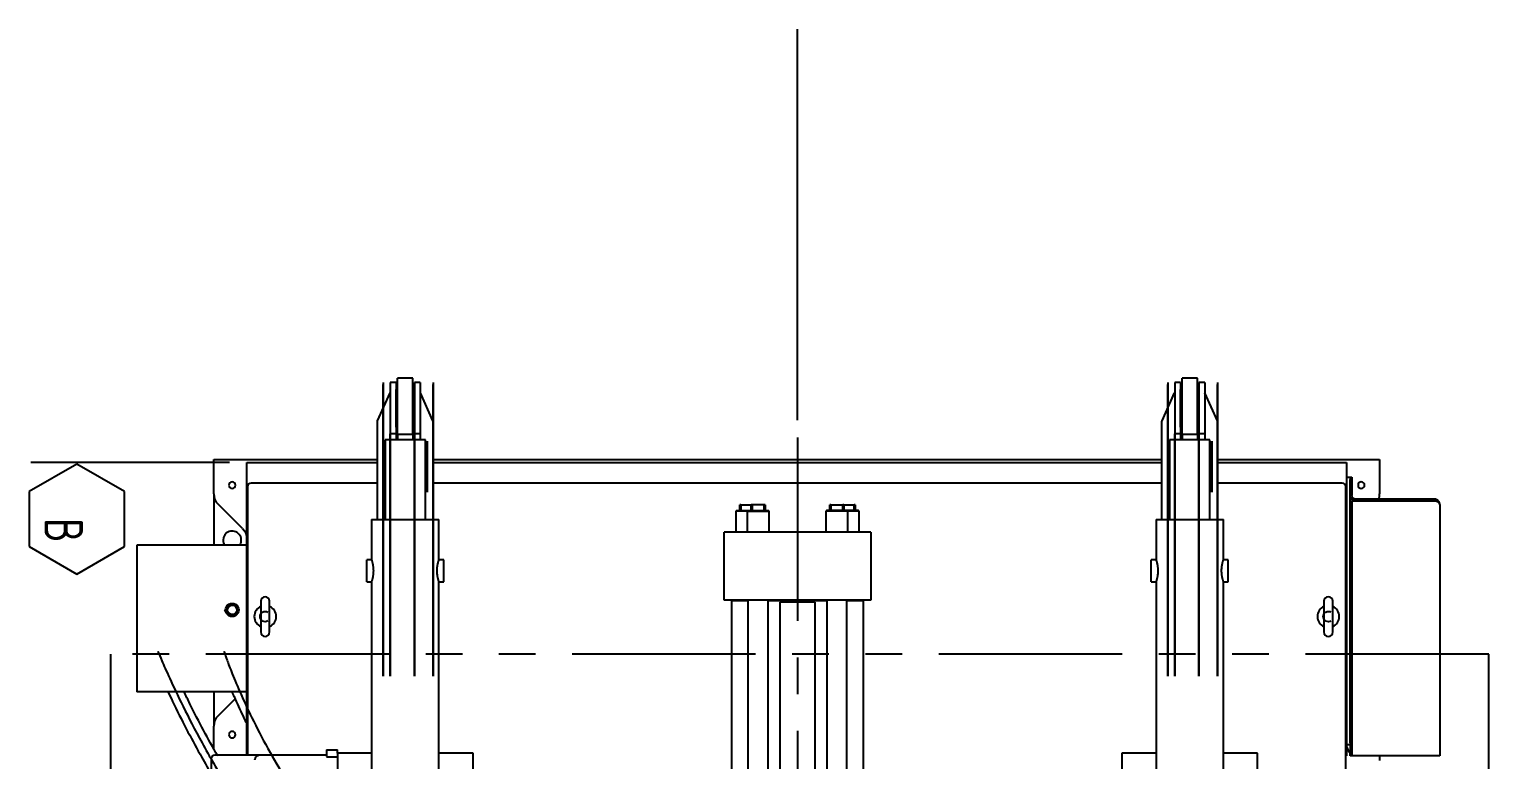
# Model space of a CAD drawing. Header units: millimetres. Extents: x 10462777 to 22643323, y 453826 to 1389191.
# Drawn here: x 11298293 to 11300284, y 601388 to 602384 of the extents above; entities that cross this region are included whole.
import ezdxf

# ---------------------------------------------------------------- set-up
doc = ezdxf.new("R2010")
doc.units = ezdxf.units.MM
doc.header["$LTSCALE"] = 200
doc.header["$MEASUREMENT"] = 0
doc.linetypes.add('CENTER', pattern=[2, 1.25, -0.25, 0.25, -0.25])
doc.linetypes.add('PHANTOM', pattern=[2.5, 1.25, -0.25, 0.25, -0.25, 0.25, -0.25])
for name, color, linetype in [('1', 1, 'CENTER'), ('2', 2, 'CONTINUOUS'), ('5', 4, 'CONTINUOUS')]:
    doc.layers.add(name, color=color, linetype=linetype)
doc.layers.add('TOP$23', color=7, linetype='CONTINUOUS', true_color=0xffffff)
doc.styles.add('iso-1', font='isocp.shx')

# ---------------------------------------------------------------- blocks, each defined once
blk = doc.blocks.new('IDSYMBOL9')
at = {"layer": '1', "color": 152, "linetype": 'Continuous'}
for p, q in [((107.21, 153.64), (104.71, 149.31)), ((112.21, 153.64), (107.21, 153.64)), ((114.71, 149.31), (112.21, 153.64)), ((104.71, 149.31), (107.21, 144.98)), ((112.21, 144.98), (114.71, 149.31)), ((107.21, 144.98), (112.21, 144.98))]:
    blk.add_line(p, q, dxfattribs=at)
at = {"layer": '1', "color": 87, "linetype": 'Continuous', "insert": (109.61, 146.38), "char_height": 3.5, "attachment_point": 7, "line_spacing_factor": 0.963855, "style": 'iso-1'}
blk.add_mtext('\\W00.841;B ', dxfattribs=at)

msp = doc.modelspace()

# ---------------------------------------------------------------- linework, layer by layer
at = {"layer": '1', "color": 152, "linetype": 'Continuous'}
for p, q in [((11299340.78353, 601850.65302, 0), (11299340.78353, 602383.59938, 0)), ((11298565.95453, 601792.8397, 0), (11298295.07791, 601792.8397, 0))]:
    msp.add_line(p, q, dxfattribs=at)
at = {"layer": '1', "color": 23, "linetype": 'CENTER'}
msp.add_line((11299340.78353, 601826.84018, 0), (11299340.78353, 593861.87204, 0), dxfattribs=at)
at = {"layer": '2', "color": 95, "linetype": 'Continuous'}
for p, q in [((11298775.77551, 601901.77452, 0), (11298775.77551, 601831.77352, 0)), ((11298775.77551, 601901.77452, 0), (11298775.77551, 601899.08529, 0)), ((11298775.77551, 601888.60342, 0), (11298775.77551, 601899.08529, 0)), ((11298775.77551, 601887.74901, 0), (11298775.77551, 601888.60342, 0)), ((11298843.77647, 601901.77452, 0), (11298843.77647, 601831.77352, 0)), ((11298843.77647, 601901.77452, 0), (11298843.77647, 601899.08529, 0)), ((11298843.77647, 601888.60342, 0), (11298843.77647, 601899.08529, 0)), ((11298843.77647, 601887.74901, 0), (11298843.77647, 601888.60342, 0)), ((11299845.79071, 601901.77452, 0), (11299845.79071, 601899.08529, 0)), ((11299845.79071, 601901.77452, 0), (11299845.79071, 601831.77352, 0)), ((11299845.79071, 601888.60342, 0), (11299845.79071, 601899.08529, 0)), ((11299845.79071, 601887.74901, 0), (11299845.79071, 601888.60342, 0)), ((11299913.79167, 601901.77452, 0), (11299913.79167, 601899.08529, 0)), ((11299913.79167, 601901.77452, 0), (11299913.79167, 601831.77352, 0)), ((11299913.79167, 601888.60342, 0), (11299913.79167, 601899.08529, 0)), ((11299913.79167, 601887.74901, 0), (11299913.79167, 601888.60342, 0)), ((11298775.77551, 601849.77593, 0), (11298775.77551, 601887.74901, 0)), ((11298775.77551, 601884.37427, 0), (11298775.77551, 601849.17377, 0)), ((11298843.77647, 601849.77593, 0), (11298843.77647, 601887.74901, 0)), ((11298843.77647, 601884.37427, 0), (11298843.77647, 601849.17377, 0)), ((11299845.79071, 601849.77593, 0), (11299845.79071, 601887.74901, 0)), ((11299845.79071, 601884.37427, 0), (11299845.79071, 601849.17377, 0)), ((11299913.79167, 601849.77593, 0), (11299913.79167, 601887.74901, 0)), ((11299913.79167, 601884.37427, 0), (11299913.79167, 601849.17377, 0)), ((11298775.77551, 601848.92153, 0), (11298775.77551, 601849.77593, 0)), ((11298775.77551, 601791.77295, 0), (11298775.77551, 601848.92153, 0)), ((11298843.77647, 601848.92153, 0), (11298843.77647, 601849.77593, 0)), ((11298843.77647, 601791.77295, 0), (11298843.77647, 601848.92153, 0)), ((11299845.79071, 601848.92153, 0), (11299845.79071, 601849.77593, 0)), ((11299845.79071, 601791.77295, 0), (11299845.79071, 601848.92153, 0)), ((11299913.79167, 601848.92153, 0), (11299913.79167, 601849.77593, 0)), ((11299913.79167, 601791.77295, 0), (11299913.79167, 601848.92153, 0)), ((11298775.77551, 601831.77352, 0), (11298775.77551, 601821.74478, 0)), ((11298843.77647, 601831.77352, 0), (11298843.77647, 601821.74478, 0)), ((11299845.79071, 601831.77352, 0), (11299845.79071, 601821.74478, 0)), ((11299913.79167, 601831.77352, 0), (11299913.79167, 601821.74478, 0)), ((11298775.77551, 601821.74478, 0), (11298775.77551, 601740.55848, 0)), ((11298843.77647, 601821.74478, 0), (11298843.77647, 601740.55848, 0)), ((11299845.79071, 601821.74478, 0), (11299845.79071, 601740.55848, 0)), ((11299913.79167, 601821.74478, 0), (11299913.79167, 601740.55848, 0)), ((11298775.77551, 601501.76883, 0), (11298775.77551, 601791.77295, 0)), ((11298843.77647, 601501.76883, 0), (11298843.77647, 601791.77295, 0)), ((11299845.79071, 601501.76883, 0), (11299845.79071, 601791.77295, 0)), ((11299913.79167, 601501.76883, 0), (11299913.79167, 601791.77295, 0)), ((11298775.77551, 601740.55848, 0), (11298775.77551, 601737.99121, 0)), ((11298775.77551, 601737.99121, 0), (11298775.77551, 601623.89191, 0)), ((11298843.77647, 601740.55848, 0), (11298843.77647, 601737.99121, 0)), ((11298843.77647, 601737.99121, 0), (11298843.77647, 601623.89191, 0)), ((11299845.79071, 601740.55848, 0), (11299845.79071, 601737.99121, 0)), ((11299845.79071, 601737.99121, 0), (11299845.79071, 601623.89191, 0)), ((11299913.79167, 601740.55848, 0), (11299913.79167, 601737.99121, 0)), ((11299913.79167, 601737.99121, 0), (11299913.79167, 601623.89191, 0)), ((11298775.77551, 601623.89191, 0), (11298775.77551, 601621.32464, 0)), ((11298775.77551, 601621.32464, 0), (11298775.77551, 601501.76883, 0)), ((11298843.77647, 601623.89191, 0), (11298843.77647, 601621.32464, 0)), ((11298843.77647, 601621.32464, 0), (11298843.77647, 601501.76883, 0)), ((11299845.79071, 601623.89191, 0), (11299845.79071, 601621.32464, 0)), ((11299845.79071, 601621.32464, 0), (11299845.79071, 601501.76883, 0)), ((11299913.79167, 601623.89191, 0), (11299913.79167, 601621.32464, 0)), ((11299913.79167, 601621.32464, 0), (11299913.79167, 601501.76883, 0))]:
    msp.add_line(p, q, dxfattribs=at)
at = {"layer": '2', "color": 172, "linetype": 'Continuous'}
for p, q in [((11298785.23728, 601901.77452, 0), (11298785.23728, 601791.77295, 0)), ((11298785.23728, 601901.77452, 0), (11298785.23728, 601831.77352, 0)), ((11298818.31447, 601901.77452, 0), (11298818.31447, 601791.77295, 0)), ((11298818.31447, 601901.77452, 0), (11298818.31447, 601831.77352, 0)), ((11299855.25248, 601901.77452, 0), (11299855.25248, 601791.77295, 0)), ((11299855.25248, 601901.77452, 0), (11299855.25248, 601831.77352, 0)), ((11299888.32967, 601901.77452, 0), (11299888.32967, 601791.77295, 0)), ((11299888.32967, 601901.77452, 0), (11299888.32967, 601831.77352, 0)), ((11298785.23728, 601501.76883, 0), (11298785.23728, 601831.77352, 0)), ((11298818.31447, 601501.76883, 0), (11298818.31447, 601831.77352, 0)), ((11299855.25248, 601501.76883, 0), (11299855.25248, 601831.77352, 0)), ((11299888.32967, 601501.76883, 0), (11299888.32967, 601831.77352, 0)), ((11298835.77636, 601821.77338, 0), (11298835.77636, 601752.49036, 0)), ((11298835.77636, 601752.49036, 0), (11298835.77636, 601821.77338, 0)), ((11299905.79156, 601821.77338, 0), (11299905.79156, 601752.49036, 0)), ((11299905.79156, 601752.49036, 0), (11299905.79156, 601821.77338, 0)), ((11298785.23728, 601791.77295, 0), (11298785.23728, 601501.76883, 0)), ((11298818.31447, 601791.77295, 0), (11298818.31447, 601501.76883, 0)), ((11299855.25248, 601791.77295, 0), (11299855.25248, 601501.76883, 0)), ((11299888.32967, 601791.77295, 0), (11299888.32967, 601501.76883, 0))]:
    msp.add_line(p, q, dxfattribs=at)
at = {"layer": '2', "color": 252, "linetype": 'Continuous'}
for p, q in [((11298793.23739, 601901.77452, 0), (11298785.23728, 601901.77452, 0)), ((11298785.23728, 601901.77452, 0), (11298785.23728, 601831.77352, 0)), ((11298793.23739, 601901.77452, 0), (11298793.23739, 601831.77352, 0)), ((11298826.31459, 601901.77452, 0), (11298818.31447, 601901.77452, 0)), ((11298818.31447, 601901.77452, 0), (11298818.31447, 601831.77352, 0)), ((11298826.31459, 601901.77452, 0), (11298826.31459, 601831.77352, 0)), ((11299863.25259, 601901.77452, 0), (11299855.25248, 601901.77452, 0)), ((11299855.25248, 601901.77452, 0), (11299855.25248, 601831.77352, 0)), ((11299863.25259, 601901.77452, 0), (11299863.25259, 601831.77352, 0)), ((11299896.32979, 601901.77452, 0), (11299888.32967, 601901.77452, 0)), ((11299888.32967, 601901.77452, 0), (11299888.32967, 601831.77352, 0)), ((11299896.32979, 601901.77452, 0), (11299896.32979, 601831.77352, 0)), ((11298768.15022, 601849.77593, 0), (11298785.13506, 601887.74901, 0)), ((11298843.40165, 601849.77593, 0), (11298826.41681, 601887.74901, 0)), ((11299838.16541, 601849.77593, 0), (11299855.15025, 601887.74901, 0)), ((11299913.41685, 601849.77593, 0), (11299896.43201, 601887.74901, 0)), ((11298767.77539, 601715.32215, 0), (11298767.77539, 601848.92153, 0)), ((11298843.77647, 601715.32215, 0), (11298843.77647, 601848.92153, 0)), ((11299837.79059, 601715.32215, 0), (11299837.79059, 601848.92153, 0)), ((11299913.79167, 601715.32215, 0), (11299913.79167, 601848.92153, 0)), ((11298793.23739, 601831.77352, 0), (11298785.23728, 601831.77352, 0)), ((11298785.23728, 601831.77352, 0), (11298785.23728, 601823.77365, 0)), ((11298793.23739, 601831.77352, 0), (11298793.23739, 601823.77365, 0)), ((11298826.31459, 601831.77352, 0), (11298818.31447, 601831.77352, 0)), ((11298818.31447, 601831.77352, 0), (11298818.31447, 601823.77365, 0)), ((11298826.31459, 601831.77352, 0), (11298826.31459, 601823.77365, 0)), ((11299863.25259, 601831.77352, 0), (11299855.25248, 601831.77352, 0)), ((11299855.25248, 601831.77352, 0), (11299855.25248, 601823.77365, 0)), ((11299863.25259, 601831.77352, 0), (11299863.25259, 601823.77365, 0)), ((11299896.32979, 601831.77352, 0), (11299888.32967, 601831.77352, 0)), ((11299888.32967, 601831.77352, 0), (11299888.32967, 601823.77365, 0)), ((11299896.32979, 601831.77352, 0), (11299896.32979, 601823.77365, 0)), ((11298544.76673, 601796.83975, 0), (11298767.79224, 601796.83975, 0)), ((11298544.76673, 601790.83967, 0), (11298544.76673, 601796.83975, 0)), ((11298544.76673, 601750.12336, 0), (11298544.76673, 601790.83967, 0)), ((11298843.79035, 601796.83975, 0), (11299837.77806, 601796.83975, 0)), ((11299913.77618, 601796.83975, 0), (11300134.78931, 601796.83975, 0)), ((11300134.78931, 601796.83975, 0), (11300134.78931, 601790.83967, 0)), ((11300134.78931, 601790.83967, 0), (11300134.78931, 601750.12336, 0)), ((11300089.78868, 601772.83941, 0), (11300094.78875, 601772.83941, 0)), ((11300094.78875, 601772.83941, 0), (11300096.78878, 601772.83941, 0)), ((11300094.78875, 601772.83941, 0), (11300094.78875, 601769.83937, 0)), ((11300094.78875, 601410.83427, 0), (11300094.78875, 601769.83937, 0)), ((11300096.78878, 601772.83941, 0), (11300096.78878, 601769.83937, 0)), ((11300096.78878, 601769.83937, 0), (11300096.78878, 601747.83906, 0)), ((11298544.76673, 601750.12327, 0), (11298544.76673, 601680.33515, 0)), ((11298590.76738, 601759.83923, 0), (11298590.76738, 601393.96083, 0)), ((11298767.79665, 601764.8393, 0), (11298595.76745, 601764.8393, 0)), ((11299837.77685, 601764.8393, 0), (11298843.77873, 601764.8393, 0)), ((11300083.78859, 601764.8393, 0), (11299913.78218, 601764.8393, 0)), ((11300088.78866, 601354.83348, 0), (11300088.78866, 601759.83923, 0)), ((11298583.90942, 601702.69628, 0), (11298550.62468, 601735.98103, 0)), ((11300094.78875, 601740.13184, 0), (11300096.78878, 601740.13184, 0)), ((11300094.78875, 601737.1318, 0), (11300094.78875, 601395.83406, 0)), ((11300101.78885, 601740.13184, 0), (11300096.78878, 601740.13184, 0)), ((11300096.78878, 601740.13184, 0), (11300096.78878, 601737.1318, 0)), ((11300096.78878, 601737.1318, 0), (11300096.78878, 601395.83406, 0)), ((11300209.79038, 601742.83899, 0), (11300101.78885, 601742.83899, 0)), ((11300209.79038, 601740.83896, 0), (11300101.78885, 601740.83896, 0)), ((11300209.79038, 601740.13184, 0), (11300101.78885, 601740.13184, 0)), ((11300134.78931, 601740.13056, 0), (11300134.78931, 601740.83361, 0)), ((11300216.79048, 601735.83889, 0), (11300216.79048, 601392.83402, 0)), ((11299240.78211, 601605.0703, 0), (11299240.78211, 601698.07162, 0)), ((11299440.78495, 601698.07162, 0), (11299240.78211, 601698.07162, 0)), ((11299440.78495, 601698.07162, 0), (11299440.78495, 601605.0703, 0)), ((11299440.78495, 601605.0703, 0), (11299240.78211, 601605.0703, 0)), ((11299251.78227, 601605.0703, 0), (11299250.78225, 601604.07029, 0)), ((11299250.78225, 601604.07029, 0), (11299250.78225, 600686.30725, 0)), ((11299273.27128, 601604.07029, 0), (11299250.78226, 601604.07029, 0)), ((11299318.31365, 601604.07029, 0), (11299300.81417, 601604.07029, 0)), ((11299318.30196, 601604.0675, 0), (11299316.63319, 601602.39873, 0)), ((11299316.63319, 601602.39873, 0), (11299316.63319, 600673.72861, 0)), ((11299364.93388, 601602.39873, 0), (11299316.63319, 601602.39873, 0)), ((11299318.30196, 601605.07033, 0), (11299318.30196, 601604.0675, 0)), ((11299363.2651, 601604.0675, 0), (11299318.30196, 601604.0675, 0)), ((11299363.2651, 601604.0675, 0), (11299363.2651, 601605.07033, 0)), ((11299364.93388, 601602.39873, 0), (11299363.2651, 601604.0675, 0)), ((11299380.76521, 601604.07029, 0), (11299363.26672, 601604.07029, 0)), ((11299364.93388, 600673.72861, 0), (11299364.93388, 601602.39873, 0)), ((11299430.78481, 601604.07029, 0), (11299408.30488, 601604.07029, 0)), ((11299430.78481, 601604.07029, 0), (11299429.7848, 601605.0703, 0)), ((11299430.78481, 600686.30725, 0), (11299430.78481, 601604.07029, 0)), ((11298544.76673, 601480.33746, 0), (11298544.76673, 601433.55305, 0)), ((11298550.62468, 601447.69266, 0), (11298573.6442, 601470.71218, 0)), ((11298544.76673, 601402.53977, 0), (11298544.76673, 601433.55032, 0)), ((11298713.27462, 601396.46734, 0), (11298713.27462, 600706.46535, 0)), ((11298759.76625, 601396.46734, 0), (11298713.27462, 601396.46734, 0)), ((11298898.27725, 601396.46734, 0), (11298851.77428, 601396.46734, 0)), ((11298898.27725, 600706.46535, 0), (11298898.27725, 601396.46734, 0)), ((11299783.28982, 601396.46734, 0), (11299783.28982, 600706.46535, 0)), ((11299829.78175, 601396.46734, 0), (11299783.28982, 601396.46734, 0)), ((11299968.29245, 601396.46734, 0), (11299921.78978, 601396.46734, 0)), ((11299968.29245, 600706.46535, 0), (11299968.29245, 601396.46734, 0)), ((11300094.78875, 601407.83423, 0), (11300089.78868, 601407.83423, 0)), ((11300094.78875, 601392.83402, 0), (11300094.78875, 601395.83406, 0)), ((11300096.78878, 601392.83402, 0), (11300094.78875, 601392.83402, 0)), ((11300096.78878, 601395.83406, 0), (11300096.78878, 601392.83402, 0)), ((11300101.78885, 601392.83402, 0), (11300096.78878, 601392.83402, 0)), ((11300209.79038, 601392.83402, 0), (11300101.78885, 601392.83402, 0)), ((11300134.78931, 601392.83402, 0), (11300134.78931, 601386.83393, 0)), ((11300216.79048, 601392.83402, 0), (11300209.79038, 601392.83402, 0))]:
    msp.add_line(p, q, dxfattribs=at)
at = {"layer": '2', "color": 60, "linetype": 'Continuous'}
for p, q in [((11298795.27578, 601892.27438, 0), (11298793.27576, 601892.27438, 0)), ((11298793.27576, 601841.27366, 0), (11298793.27576, 601892.27438, 0)), ((11298816.27608, 601907.7746, 0), (11298795.27578, 601907.7746, 0)), ((11298795.27578, 601830.98245, 0), (11298795.27578, 601907.7746, 0)), ((11298816.27608, 601830.98245, 0), (11298816.27608, 601907.7746, 0)), ((11298818.27611, 601892.27438, 0), (11298816.27608, 601892.27438, 0)), ((11298818.27611, 601841.27366, 0), (11298818.27611, 601892.27438, 0)), ((11299865.29098, 601892.27438, 0), (11299863.29096, 601892.27438, 0)), ((11299863.29096, 601841.27366, 0), (11299863.29096, 601892.27438, 0)), ((11299886.29128, 601907.7746, 0), (11299865.29098, 601907.7746, 0)), ((11299865.29098, 601830.98245, 0), (11299865.29098, 601907.7746, 0)), ((11299886.29128, 601830.98245, 0), (11299886.29128, 601907.7746, 0)), ((11299888.29131, 601892.27438, 0), (11299886.29128, 601892.27438, 0)), ((11299888.29131, 601841.27366, 0), (11299888.29131, 601892.27438, 0)), ((11298793.27576, 601841.27366, 0), (11298795.27578, 601841.27366, 0)), ((11298795.27578, 601830.98245, 0), (11298795.27578, 601823.77341, 0)), ((11298816.27608, 601830.98245, 0), (11298795.27578, 601830.98245, 0)), ((11298816.27608, 601841.27366, 0), (11298818.27611, 601841.27366, 0)), ((11298816.27608, 601830.98245, 0), (11298816.27608, 601823.77341, 0)), ((11299863.29096, 601841.27366, 0), (11299865.29098, 601841.27366, 0)), ((11299865.29098, 601830.98245, 0), (11299865.29098, 601823.77341, 0)), ((11299886.29128, 601830.98245, 0), (11299865.29098, 601830.98245, 0)), ((11299886.29128, 601841.27366, 0), (11299888.29131, 601841.27366, 0)), ((11299886.29128, 601830.98245, 0), (11299886.29128, 601823.77341, 0)), ((11298778.27554, 601823.77341, 0), (11298778.27554, 601715.31988, 0)), ((11298833.27632, 601823.77341, 0), (11298778.27554, 601823.77341, 0)), ((11298833.27632, 601715.31988, 0), (11298833.27632, 601823.77341, 0)), ((11299848.29074, 601823.77341, 0), (11299848.29074, 601715.31988, 0)), ((11299903.29152, 601823.77341, 0), (11299848.29074, 601823.77341, 0)), ((11299903.29152, 601715.31988, 0), (11299903.29152, 601823.77341, 0)), ((11298759.77528, 601715.32187, 0), (11298759.77528, 601660.32109, 0)), ((11298759.77528, 601715.32187, 0), (11298805.77593, 601715.32187, 0)), ((11298805.77593, 601715.32187, 0), (11298851.77659, 601715.32187, 0)), ((11298851.77659, 601660.32109, 0), (11298851.77659, 601715.32187, 0)), ((11298759.77528, 601660.32109, 0), (11298753.27519, 601660.32109, 0)), ((11298753.27519, 601630.32066, 0), (11298753.27519, 601660.32109, 0)), ((11298858.27668, 601660.32109, 0), (11298851.77659, 601660.32109, 0)), ((11298858.27668, 601630.32066, 0), (11298858.27668, 601660.32109, 0)), ((11298753.27519, 601630.32066, 0), (11298759.84126, 601630.32066, 0)), ((11298759.77528, 601630.52425, 0), (11298759.77528, 600505.30468, 0)), ((11298851.71061, 601630.32066, 0), (11298858.27668, 601630.32066, 0)), ((11298851.77659, 600505.30468, 0), (11298851.77659, 601630.52425, 0)), ((11298608.76764, 601603.83701, 0), (11298608.76764, 601561.83642, 0)), ((11298620.76781, 601561.83642, 0), (11298620.76781, 601603.83701, 0)), ((11300058.78824, 601603.83701, 0), (11300058.78824, 601561.83642, 0)), ((11300070.78841, 601561.83642, 0), (11300070.78841, 601603.83701, 0)), ((11298698.27359, 601393.95546, 0), (11298546.13409, 601393.95546, 0)), ((11298698.27441, 601401.31741, 0), (11298698.27441, 601391.93976, 0)), ((11298698.27441, 601401.31741, 0), (11298713.27462, 601401.31741, 0)), ((11298713.27462, 601396.46741, 0), (11298713.27462, 601401.31741, 0)), ((11298541.13402, 601388.95539, 0), (11298541.13402, 601320.81736, 0))]:
    msp.add_line(p, q, dxfattribs=at)
at = {"layer": '2', "color": 95, "linetype": 'CENTER'}
for p, q in [((11298775.77551, 601739.27484, 0), (11298775.77551, 601888.17622, 0)), ((11298843.77647, 601888.17622, 0), (11298843.77647, 601739.27484, 0)), ((11299845.79071, 601739.27484, 0), (11299845.79071, 601888.17622, 0)), ((11299913.79167, 601888.17622, 0), (11299913.79167, 601739.27484, 0)), ((11298775.77551, 601849.34873, 0), (11298775.77551, 601622.60827, 0)), ((11298843.77647, 601622.60827, 0), (11298843.77647, 601849.34873, 0)), ((11299845.79071, 601849.34873, 0), (11299845.79071, 601622.60827, 0)), ((11299913.79167, 601622.60827, 0), (11299913.79167, 601849.34873, 0))]:
    msp.add_line(p, q, dxfattribs=at)
at = {"layer": '2', "color": 11, "linetype": 'Continuous'}
for p, q in [((11298589.76737, 601792.8397, 0), (11298767.77771, 601792.8397, 0)), ((11298589.76737, 601393.95903, 0), (11298589.76737, 601792.8397, 0)), ((11298843.7866, 601792.8397, 0), (11299837.7851, 601792.8397, 0)), ((11299913.77055, 601792.8397, 0), (11300089.78868, 601792.8397, 0)), ((11300089.78868, 601792.8397, 0), (11300089.78868, 601392.83402, 0)), ((11298439.76524, 601680.3381, 0), (11298439.76524, 601480.33526, 0)), ((11298589.76737, 601680.3381, 0), (11298439.76524, 601680.3381, 0)), ((11298589.76737, 601480.33526, 0), (11298439.76524, 601480.33526, 0)), ((11300089.78868, 601392.83402, 0), (11300088.78085, 601392.83402, 0))]:
    msp.add_line(p, q, dxfattribs=at)
at = {"layer": '2', "color": 7, "linetype": 'Continuous'}
for p, q in [((11299262.18275, 601727.32204, 0), (11299262.18275, 601735.32215, 0)), ((11299263.55873, 601735.32215, 0), (11299262.18275, 601735.32215, 0)), ((11299263.55873, 601735.32215, 0), (11299277.53253, 601735.32215, 0)), ((11299263.55873, 601735.32215, 0), (11299263.55873, 601727.32204, 0)), ((11299277.53263, 601727.32204, 0), (11299277.53263, 601735.32215, 0)), ((11299278.90862, 601735.32215, 0), (11299277.53263, 601735.32215, 0)), ((11299278.90862, 601735.32215, 0), (11299278.90862, 601727.32204, 0)), ((11299295.15692, 601735.32215, 0), (11299278.90862, 601735.32215, 0)), ((11299295.15692, 601727.32204, 0), (11299295.15692, 601735.32215, 0)), ((11299296.5329, 601735.32215, 0), (11299295.15692, 601735.32215, 0)), ((11299296.5329, 601735.32215, 0), (11299296.5329, 601727.32204, 0)), ((11299385.03416, 601727.32204, 0), (11299385.03416, 601735.32215, 0)), ((11299386.41014, 601735.32215, 0), (11299385.03416, 601735.32215, 0)), ((11299386.41014, 601735.32215, 0), (11299402.65845, 601735.32215, 0)), ((11299386.41014, 601735.32215, 0), (11299386.41014, 601727.32204, 0)), ((11299402.65845, 601727.32204, 0), (11299402.65845, 601735.32215, 0)), ((11299404.03443, 601735.32215, 0), (11299402.65845, 601735.32215, 0)), ((11299404.03443, 601735.32215, 0), (11299404.03443, 601727.32204, 0)), ((11299404.03454, 601735.32215, 0), (11299418.00834, 601735.32215, 0)), ((11299418.00834, 601727.32204, 0), (11299418.00834, 601735.32215, 0)), ((11299419.38432, 601735.32215, 0), (11299418.00834, 601735.32215, 0)), ((11299419.38432, 601735.32215, 0), (11299419.38432, 601727.32204, 0)), ((11299257.68268, 601727.32204, 0), (11299256.68267, 601726.32202, 0)), ((11299256.68267, 601726.32202, 0), (11299256.68267, 601698.07109, 0)), ((11299272.03187, 601726.32202, 0), (11299256.68267, 601726.32202, 0)), ((11299257.68268, 601727.32204, 0), (11299273.03326, 601727.32204, 0)), ((11299273.03257, 601727.32204, 0), (11299272.03256, 601726.32202, 0)), ((11299272.03256, 601726.32202, 0), (11299272.03256, 601698.07109, 0)), ((11299272.03256, 601726.32202, 0), (11299302.03298, 601726.32202, 0)), ((11299273.03257, 601727.32204, 0), (11299301.03297, 601727.32204, 0)), ((11299302.03298, 601726.32202, 0), (11299301.03297, 601727.32204, 0)), ((11299302.03298, 601698.07109, 0), (11299302.03298, 601726.32202, 0)), ((11299380.5341, 601727.32204, 0), (11299379.53408, 601726.32202, 0)), ((11299379.53408, 601726.32202, 0), (11299379.53408, 601698.07109, 0)), ((11299409.53451, 601726.32202, 0), (11299379.53408, 601726.32202, 0)), ((11299408.5345, 601727.32204, 0), (11299380.5341, 601727.32204, 0)), ((11299423.88438, 601727.32204, 0), (11299408.53381, 601727.32204, 0)), ((11299409.53451, 601726.32202, 0), (11299408.5345, 601727.32204, 0)), ((11299409.53451, 601698.07109, 0), (11299409.53451, 601726.32202, 0)), ((11299424.8844, 601726.32202, 0), (11299409.5352, 601726.32202, 0)), ((11299424.8844, 601726.32202, 0), (11299423.88438, 601727.32204, 0)), ((11299424.8844, 601698.07109, 0), (11299424.8844, 601726.32202, 0)), ((11299273.26257, 601605.0635, 0), (11299273.26257, 600694.30736, 0)), ((11299300.80297, 600694.30736, 0), (11299300.80297, 601605.0635, 0)), ((11299380.7641, 601605.0635, 0), (11299380.7641, 600694.30736, 0)), ((11299408.30449, 600694.30736, 0), (11299408.30449, 601605.0635, 0))]:
    msp.add_line(p, q, dxfattribs=at)
at = {"layer": '2', "color": 252, "linetype": 'Continuous', "extrusion": (0, 0, -1)}
for centre in [(-11298569.76708, 601761.83926, 0), (-11300109.78896, 601761.83926, 0), (-11298569.76708, 601421.83443, 0)]:
    msp.add_circle(centre, 4.50006, dxfattribs=at)
at = {"layer": '2', "color": 60, "linetype": 'Continuous', "extrusion": (0, 0, -1)}
msp.add_circle((-11298569.76708, 601591.83684, 0), 7.90011, dxfattribs=at)
at = {"layer": '2', "color": 60, "linetype": 'Continuous'}
msp.add_circle((11298569.76708, 601591.83684, 0), 6.40009, dxfattribs=at)
at = {"layer": '2', "color": 252, "linetype": 'Continuous'}
for centre, radius, start, end in [((11298564.76701, 601750.12336, 0), 20.00028, 180, 225), ((11298595.76745, 601759.83923, 0), 5.00007, 90, 180), ((11300083.78859, 601759.83923, 0), 5.00007, 0, 90), ((11300114.78903, 601750.12336, 0), 20.00028, 338.64046289, 0), ((11300114.78903, 601750.12336, 0), 20.00028, 330.02860645, 332.34117861), ((11298569.76708, 601686.83819, 0), 12.50018, 328.66878006, 180), ((11298569.76708, 601686.83819, 0), 12.50018, 180, 211.33128027), ((11298564.76701, 601433.55032, 0), 20.00028, 135, 180), ((11300104.78889, 601407.83423, 0), 15.00021, 191.53695901, 228.19021507)]:
    msp.add_arc(centre, radius, start, end, dxfattribs=at)
at = {"layer": '2', "color": 252, "linetype": 'Continuous', "extrusion": (0, 0, -1)}
for centre, radius, start, end in [((-11300101.78885, 601747.83906, 0), 7.0001, 270, 0), ((-11300101.78885, 601747.83906, 0), 5.00007, 270, 0), ((-11298569.76708, 601688.55395, 0), 20.00028, 135, 180), ((-11298614.76772, 601582.83671, 0), 7.0001, 0, 120.99935523), ((-11300064.78832, 601582.83671, 0), 7.0001, 0, 120.99935523), ((-11298614.76772, 601582.83671, 0), 7.0001, 239.00064477, 0), ((-11300064.78832, 601582.83671, 0), 7.0001, 239.00064477, 0)]:
    msp.add_arc(centre, radius, start, end, dxfattribs=at)
at = {"layer": '2', "color": 60, "linetype": 'Continuous'}
for centre, radius, start, end in [((11298614.76772, 601603.83701, 0), 6.00009, 0, 180), ((11300064.78832, 601603.83701, 0), 6.00009, 0, 180), ((11298614.76772, 601582.83671, 0), 14.94827, 113.66438893, 246.32999634), ((11298614.76772, 601582.83671, 0), 14.94827, 293.66998574, 66.33559313), ((11300064.78832, 601582.83671, 0), 14.94827, 113.66438893, 246.32999634), ((11300064.78832, 601582.83671, 0), 14.94827, 293.66998574, 66.33559313), ((11298614.76772, 601561.83642, 0), 6.00009, 180, 0), ((11300064.78832, 601561.83642, 0), 6.00009, 180, 0), ((11298546.13409, 601388.95539, 0), 5.00007, 90, 180)]:
    msp.add_arc(centre, radius, start, end, dxfattribs=at)
at = {"layer": '2', "color": 60, "linetype": 'Continuous', "extrusion": (0, 0, -1)}
for start, end in [(329.99999994, 30.00000006), (30.00000006, 90), (90, 149.99999994), (149.99999994, 210.00000006), (270, 329.99999994), (210.00000006, 270)]:
    msp.add_arc((-11298569.76708, 601591.83684, 0), 9.00013, start, end, dxfattribs=at)
at = {"layer": '2', "color": 60, "linetype": 'Continuous'}
for centre, major_axis, ratio, start_param, end_param in [((11298605.18383, 601387.90647, 0), (1.93906, 4.68129), 0.9059864164, 0.428822163, 1.9298053197), ((11298705.77451, 601391.93976, 0), (7.50011, 0), 0.0699268119, 3.1415974382, 4.7123889804), ((11298705.77451, 601391.93976, 0), (7.50011, 0), 0.0699268119, 4.7123889804, 6.2831805226)]:
    msp.add_ellipse(centre, major_axis=major_axis, ratio=ratio, start_param=start_param, end_param=end_param, dxfattribs=at)
at = {"layer": '2', "color": 60, "linetype": 'Continuous', "extrusion": (0, 0, -1)}
msp.add_ellipse((11298605.53347, 601387.55683, 0), major_axis=(3.55283, -3.55283), ratio=0.9951458158, start_param=2.3586274826, end_param=2.4235746679, dxfattribs=at)
at = {"layer": '2', "color": 252, "linetype": 'Continuous'}
for points in [[(11298767.77539, 601848.92153, 0), (11298767.77539, 601849.20637, 0), (11298767.90174, 601849.4911, 0), (11298768.15022, 601849.77593, 0)], [(11298843.77647, 601848.92153, 0), (11298843.77647, 601849.20633, 0), (11298843.6501, 601849.49113, 0), (11298843.40165, 601849.77593, 0)], [(11299837.79059, 601848.92153, 0), (11299837.79059, 601849.20637, 0), (11299837.91694, 601849.4911, 0), (11299838.16542, 601849.77593, 0)], [(11299913.79167, 601848.92153, 0), (11299913.79167, 601849.20633, 0), (11299913.6653, 601849.49113, 0), (11299913.41685, 601849.77593, 0)]]:
    msp.add_open_spline(points, degree=3, dxfattribs=at)
for points in [[(11300216.79048, 601735.83889, 0), (11300216.79048, 601736.15481, 0), (11300216.76912, 601736.47002, 0), (11300216.72651, 601736.78306, 0), (11300216.23104, 601740.42297, 0), (11300213.46386, 601742.83899, 0), (11300209.79038, 601742.83899, 0)], [(11300216.79048, 601735.83889, 0), (11300216.79048, 601735.57491, 0), (11300216.76912, 601735.58258, 0), (11300216.72651, 601735.80618, 0), (11300216.23104, 601738.40611, 0), (11300213.46386, 601740.13184, 0), (11300209.79038, 601740.13184, 0)]]:
    msp.add_rational_spline(points, [1, 0.998475260989, 0.998475260989, 1, 0.835523948187, 0.835523948187, 1], degree=3, knots=[0, 0, 0, 0, 0.5, 0.5, 0.5, 1, 1, 1, 1], dxfattribs=at)
msp.add_rational_spline([(11300213.44098, 601739.25559, 0), (11300212.46018, 601740.30353, 0), (11300211.16179, 601740.83896, 0), (11300209.79038, 601740.83896, 0)], [0.878870390768, 0.866334663488, 0.906711199899, 1], degree=3, dxfattribs=at)
at = {"layer": '2', "color": 60, "linetype": 'Continuous'}
for points, knots in [([(11298759.77527, 601660.32111, 0), (11298759.7753, 601660.32102, 0), (11298759.80772, 601660.22243, 0), (11298759.90032, 601659.93342, 0), (11298759.93852, 601659.81341, 0), (11298760.00629, 601659.59713, 0), (11298760.0307, 601659.51873, 0), (11298760.08243, 601659.35116, 0), (11298760.10975, 601659.26199, 0), (11298760.25303, 601658.78974, 0), (11298760.38899, 601658.32837, 0), (11298760.57645, 601657.64796, 0), (11298760.61481, 601657.50664, 0), (11298760.69307, 601657.21335, 0), (11298760.7329, 601657.06156, 0), (11298760.85301, 601656.595, 0), (11298760.93429, 601656.2676, 0), (11298761.17838, 601655.23718, 0), (11298761.34154, 601654.48645, 0), (11298761.57297, 601653.25872, 0), (11298761.64676, 601652.83822, 0), (11298761.78513, 601651.97797, 0), (11298761.84981, 601651.53775, 0), (11298761.96823, 601650.63692, 0), (11298762.02197, 601650.17632, 0), (11298762.09287, 601649.46951, 0), (11298762.11489, 601649.23126, 0), (11298762.15541, 601648.74928, 0), (11298762.17379, 601648.50704, 0), (11298762.25565, 601647.29497, 0), (11298762.28945, 601646.31717, 0), (11298762.28974, 601645.08476, 0), (11298762.28771, 601644.83777, 0), (11298762.27939, 601644.34274, 0), (11298762.2731, 601644.09423, 0), (11298762.24788, 601643.35029, 0), (11298762.22284, 601642.86125, 0), (11298762.12515, 601641.414, 0), (11298762.02992, 601640.47548, 0), (11298761.88023, 601639.33506, 0), (11298761.84875, 601639.10858, 0), (11298761.78364, 601638.66383, 0), (11298761.74995, 601638.44492, 0), (11298761.64588, 601637.79833, 0), (11298761.57253, 601637.38077, 0), (11298761.42011, 601636.57196, 0), (11298761.34104, 601636.1807, 0), (11298761.21979, 601635.61365, 0), (11298761.17889, 601635.42776, 0), (11298761.09667, 601635.06346, 0), (11298761.05558, 601634.88611, 0), (11298760.85099, 601634.02279, 0), (11298760.69007, 601633.4064, 0), (11298760.50303, 601632.72727, 0), (11298760.46633, 601632.59605, 0), (11298760.39461, 601632.343, 0), (11298760.35953, 601632.22092, 0), (11298760.25769, 601631.87072, 0), (11298760.19488, 601631.66033, 0), (11298760.02377, 601631.09641, 0), (11298759.93272, 601630.80946, 0), (11298759.85465, 601630.56578, 0), (11298759.8408, 601630.52277, 0), (11298759.81701, 601630.44907, 0), (11298759.80709, 601630.41849, 0), (11298759.78329, 601630.34518, 0), (11298759.77527, 601630.32062, 0), (11298759.77528, 601630.32065, 0), (11298759.77528, 601630.32066, 0)], [0, 0, 0, 0, 0.0624816183, 0.0624816183, 0.0937224275, 0.0937224275, 0.1093428321, 0.1093428321, 0.1249632367, 0.1249632367, 0.187444855, 0.187444855, 0.2030652596, 0.2030652596, 0.2186856642, 0.2186856642, 0.2499264733, 0.2499264733, 0.3124080917, 0.3124080917, 0.3436489008, 0.3436489008, 0.37488971, 0.37488971, 0.4061305192, 0.4061305192, 0.4217509238, 0.4217509238, 0.4373713283, 0.4373713283, 0.4998529467, 0.4998529467, 0.5154733513, 0.5154733513, 0.5310937559, 0.5310937559, 0.562334565, 0.562334565, 0.6248161834, 0.6248161834, 0.6404365879, 0.6404365879, 0.6560569925, 0.6560569925, 0.6872978017, 0.6872978017, 0.7185386109, 0.7185386109, 0.7341590154, 0.7341590154, 0.74977942, 0.74977942, 0.8122610384, 0.8122610384, 0.8278814429, 0.8278814429, 0.8435018475, 0.8435018475, 0.8747426567, 0.8747426567, 0.937224275, 0.937224275, 0.9528446796, 0.9528446796, 0.9684650842, 0.9684650842, 0.9997058934, 1, 1, 1, 1]), ([(11298851.77658, 601630.32067, 0), (11298851.77659, 601630.32065, 0), (11298851.77666, 601630.32044, 0), (11298851.76883, 601630.34438, 0), (11298851.7453, 601630.41688, 0), (11298851.73548, 601630.44716, 0), (11298851.71191, 601630.52015, 0), (11298851.69811, 601630.563, 0), (11298851.62018, 601630.80621, 0), (11298851.52909, 601631.09323, 0), (11298851.35784, 601631.65746, 0), (11298851.29498, 601631.86799, 0), (11298851.15909, 601632.33521, 0), (11298851.08715, 601632.5882, 0), (11298850.86276, 601633.4028, 0), (11298850.70164, 601634.01965, 0), (11298850.49651, 601634.88513, 0), (11298850.45519, 601635.06349, 0), (11298850.37312, 601635.42709, 0), (11298850.33238, 601635.61228, 0), (11298850.21142, 601636.17786, 0), (11298850.1325, 601636.56824, 0), (11298849.98027, 601637.37563, 0), (11298849.90696, 601637.79264, 0), (11298849.80289, 601638.43868, 0), (11298849.76919, 601638.65746, 0), (11298849.70405, 601639.10206, 0), (11298849.67252, 601639.32855, 0), (11298849.52272, 601640.46854, 0), (11298849.42751, 601641.40571, 0), (11298849.32972, 601642.84914, 0), (11298849.30463, 601643.33661, 0), (11298849.27925, 601644.07769, 0), (11298849.27283, 601644.3271, 0), (11298849.26431, 601644.82396, 0), (11298849.26219, 601645.07174, 0), (11298849.26214, 601646.30751, 0), (11298849.29584, 601647.2861, 0), (11298849.37734, 601648.49692, 0), (11298849.39561, 601648.73845, 0), (11298849.436, 601649.22026, 0), (11298849.45806, 601649.45972, 0), (11298849.52901, 601650.16845, 0), (11298849.58282, 601650.63029, 0), (11298849.70144, 601651.53351, 0), (11298849.76625, 601651.97488, 0), (11298849.87028, 601652.62173, 0), (11298849.90608, 601652.83481, 0), (11298849.97972, 601653.25586, 0), (11298850.01766, 601653.46437, 0), (11298850.21019, 601654.48565, 0), (11298850.37329, 601655.23634, 0), (11298850.61766, 601656.26794, 0), (11298850.69909, 601656.59593, 0), (11298850.8195, 601657.0636, 0), (11298850.85938, 601657.21556, 0), (11298850.93744, 601657.50808, 0), (11298850.97572, 601657.64906, 0), (11298851.16279, 601658.32802, 0), (11298851.2986, 601658.78895, 0), (11298851.44185, 601659.2611, 0), (11298851.46917, 601659.35028, 0), (11298851.52091, 601659.51789, 0), (11298851.54535, 601659.59639, 0), (11298851.61319, 601659.81292, 0), (11298851.65143, 601659.93307, 0), (11298851.74413, 601660.22236, 0), (11298851.77662, 601660.3212, 0), (11298851.77659, 601660.32111, 0)], [0, 0, 0, 0, 0.0000317087, 0.0312807178, 0.0312807178, 0.0469052223, 0.0469052223, 0.0625297269, 0.0625297269, 0.1250277451, 0.1250277451, 0.1562767542, 0.1562767542, 0.1875257633, 0.1875257633, 0.2500237815, 0.2500237815, 0.2656482861, 0.2656482861, 0.2812727906, 0.2812727906, 0.3125217997, 0.3125217997, 0.3437708088, 0.3437708088, 0.3593953134, 0.3593953134, 0.3750198179, 0.3750198179, 0.4375178361, 0.4375178361, 0.4687668452, 0.4687668452, 0.4843913498, 0.4843913498, 0.5000158543, 0.5000158543, 0.5625138725, 0.5625138725, 0.5781383771, 0.5781383771, 0.5937628816, 0.5937628816, 0.6250118907, 0.6250118907, 0.6562608999, 0.6562608999, 0.6718854044, 0.6718854044, 0.687509909, 0.687509909, 0.7500079272, 0.7500079272, 0.7812569363, 0.7812569363, 0.7968814408, 0.7968814408, 0.8125059454, 0.8125059454, 0.8750039636, 0.8750039636, 0.8906284681, 0.8906284681, 0.9062529727, 0.9062529727, 0.9375019818, 0.9375019818, 1, 1, 1, 1]), ([(11298559.37463, 601591.83684, 0), (11298559.79965, 601591.10069, 0), (11298560.22777, 601590.35916, 0), (11298561.09296, 601588.8606, 0), (11298561.5301, 601588.10346, 0), (11298561.97275, 601587.33678, 0)], [0, 0, 0, 0, 0.5, 0.5, 1, 1, 1, 1])]:
    msp.add_open_spline(points, degree=3, knots=knots, dxfattribs=at)
at = {"layer": '2', "color": 163, "linetype": 'Continuous'}
for points in [[(11298468.7656, 601534.74935, 0), (11298468.76565, 601534.74921, 0), (11298468.7657, 601534.74907, 0), (11298620.37149, 601146.83052, 0), (11298736.19904, 601146.83052, 0), (11298852.02659, 601146.83052, 0)], [(11298558.76688, 601534.74935, 0), (11298558.76693, 601534.74921, 0), (11298558.76697, 601534.74906, 0), (11298660.72974, 601214.83149, 0), (11298776.67845, 601214.83149, 0), (11298892.62717, 601214.83149, 0)]]:
    msp.add_open_spline(points, degree=5, dxfattribs=at)
for points, knots in [([(11298482.09212, 601480.36268, 0), (11298484.16185, 601475.98374, 0), (11298492.3521, 601458.86856, 0), (11298506.71899, 601430.27782, 0), (11298524.35968, 601397.56688, 0), (11298535.90623, 601377.45368, 0), (11298541.03631, 601368.77383, 0)], [0, 0, 0, 0, 0.1136240694, 0.4434604677, 0.7575264633, 1, 1, 1, 1]), ([(11298550.09632, 601392.761, 0), (11298543.4904, 601404.28314, 0), (11298530.53196, 601427.74479, 0), (11298515.41649, 601457.12478, 0), (11298506.73922, 601474.84637, 0), (11298504.12065, 601480.28725, 0)], [0, 0, 0, 0, 0.4071533704, 0.8186571757, 1, 1, 1, 1]), ([(11298569.38329, 601480.32749, 0), (11298570.34177, 601478.10566, 0), (11298575.28556, 601466.76677, 0), (11298581.95244, 601452.25328, 0), (11298587.85329, 601440.111, 0), (11298589.51671, 601436.74202, 0)], [0, 0, 0, 0, 0.1491636768, 0.7627858287, 1, 1, 1, 1])]:
    msp.add_open_spline(points, degree=3, knots=knots, dxfattribs=at)
at = {"layer": '2', "color": 252, "linetype": 'Continuous'}
msp.add_open_spline([(11300090.09174, 601404.83419, 0), (11300090.05197, 601405.02902, 0), (11300090.01672, 601405.22148, 0), (11300089.95451, 601405.6016, 0), (11300089.92732, 601405.79131, 0), (11300089.88197, 601406.15392, 0), (11300089.86374, 601406.32644, 0), (11300089.8343, 601406.65367, 0), (11300089.82311, 601406.80888, 0), (11300089.80663, 601407.08733, 0), (11300089.80116, 601407.21248, 0), (11300089.79361, 601407.43374, 0), (11300089.79162, 601407.52748, 0), (11300089.78929, 601407.67848, 0), (11300089.78894, 601407.73673, 0), (11300089.78864, 601407.81464, 0), (11300089.78868, 601407.83439, 0), (11300089.78868, 601407.83416, 0)], degree=3, knots=[0, 0, 0, 0, 0.125, 0.125, 0.25, 0.25, 0.375, 0.375, 0.5, 0.5, 0.625, 0.625, 0.75, 0.75, 0.875, 0.875, 1, 1, 1, 1], dxfattribs=at)
at = {"layer": '5', "color": 60, "linetype": 'Continuous'}
for p, q in [((11299829.79048, 601715.32187, 0), (11299829.79048, 601660.32109, 0)), ((11299829.79048, 601715.32187, 0), (11299875.79113, 601715.32187, 0)), ((11299875.79113, 601715.32187, 0), (11299921.79179, 601715.32187, 0)), ((11299921.79179, 601660.32109, 0), (11299921.79179, 601715.32187, 0)), ((11299829.79048, 601660.32109, 0), (11299823.29039, 601660.32109, 0)), ((11299823.29039, 601630.32066, 0), (11299823.29039, 601660.32109, 0)), ((11299928.29188, 601660.32109, 0), (11299921.79179, 601660.32109, 0)), ((11299928.29188, 601630.32066, 0), (11299928.29188, 601660.32109, 0)), ((11299823.29039, 601630.32066, 0), (11299829.85646, 601630.32066, 0)), ((11299829.79048, 601630.52425, 0), (11299829.79048, 600505.30468, 0)), ((11299921.72581, 601630.32066, 0), (11299928.29188, 601630.32066, 0)), ((11299921.79179, 600505.30468, 0), (11299921.79179, 601630.52425, 0))]:
    msp.add_line(p, q, dxfattribs=at)
for points, knots in [([(11299829.79047, 601660.32111, 0), (11299829.7905, 601660.32102, 0), (11299829.82292, 601660.22243, 0), (11299829.91552, 601659.93342, 0), (11299829.95372, 601659.81341, 0), (11299830.02149, 601659.59713, 0), (11299830.0459, 601659.51873, 0), (11299830.09763, 601659.35116, 0), (11299830.12495, 601659.26199, 0), (11299830.26823, 601658.78974, 0), (11299830.40419, 601658.32837, 0), (11299830.59165, 601657.64796, 0), (11299830.63001, 601657.50664, 0), (11299830.70827, 601657.21335, 0), (11299830.7481, 601657.06156, 0), (11299830.86821, 601656.595, 0), (11299830.94949, 601656.2676, 0), (11299831.19358, 601655.23718, 0), (11299831.35674, 601654.48645, 0), (11299831.58817, 601653.25872, 0), (11299831.66196, 601652.83822, 0), (11299831.80033, 601651.97797, 0), (11299831.86501, 601651.53775, 0), (11299831.98343, 601650.63692, 0), (11299832.03717, 601650.17632, 0), (11299832.10807, 601649.46951, 0), (11299832.13008, 601649.23126, 0), (11299832.17061, 601648.74928, 0), (11299832.18899, 601648.50704, 0), (11299832.27085, 601647.29497, 0), (11299832.30465, 601646.31717, 0), (11299832.30494, 601645.08476, 0), (11299832.30291, 601644.83777, 0), (11299832.29459, 601644.34274, 0), (11299832.28829, 601644.09423, 0), (11299832.26308, 601643.35029, 0), (11299832.23804, 601642.86125, 0), (11299832.14035, 601641.414, 0), (11299832.04512, 601640.47548, 0), (11299831.89543, 601639.33506, 0), (11299831.86394, 601639.10858, 0), (11299831.79884, 601638.66383, 0), (11299831.76515, 601638.44492, 0), (11299831.66108, 601637.79833, 0), (11299831.58773, 601637.38077, 0), (11299831.4353, 601636.57196, 0), (11299831.35624, 601636.1807, 0), (11299831.23499, 601635.61365, 0), (11299831.19409, 601635.42776, 0), (11299831.11187, 601635.06346, 0), (11299831.07078, 601634.88611, 0), (11299830.86619, 601634.02279, 0), (11299830.70526, 601633.4064, 0), (11299830.51823, 601632.72727, 0), (11299830.48153, 601632.59605, 0), (11299830.40981, 601632.343, 0), (11299830.37473, 601632.22092, 0), (11299830.27289, 601631.87072, 0), (11299830.21008, 601631.66033, 0), (11299830.03897, 601631.09641, 0), (11299829.94792, 601630.80946, 0), (11299829.86985, 601630.56578, 0), (11299829.856, 601630.52277, 0), (11299829.8322, 601630.44907, 0), (11299829.82229, 601630.41849, 0), (11299829.79849, 601630.34518, 0), (11299829.79047, 601630.32062, 0), (11299829.79048, 601630.32065, 0), (11299829.79048, 601630.32066, 0)], [0, 0, 0, 0, 0.0624816181, 0.0624816181, 0.0937224272, 0.0937224272, 0.1093428317, 0.1093428317, 0.1249632363, 0.1249632363, 0.1874448544, 0.1874448544, 0.2030652589, 0.2030652589, 0.2186856635, 0.2186856635, 0.2499264725, 0.2499264725, 0.3124080907, 0.3124080907, 0.3436488997, 0.3436488997, 0.3748897088, 0.3748897088, 0.4061305179, 0.4061305179, 0.4217509224, 0.4217509224, 0.4373713269, 0.4373713269, 0.4998529451, 0.4998529451, 0.5154733496, 0.5154733496, 0.5310937541, 0.5310937541, 0.5623345632, 0.5623345632, 0.6248161813, 0.6248161813, 0.6404365859, 0.6404365859, 0.6560569904, 0.6560569904, 0.6872977995, 0.6872977995, 0.7185386085, 0.7185386085, 0.7341590131, 0.7341590131, 0.7497794176, 0.7497794176, 0.8122610358, 0.8122610358, 0.8278814403, 0.8278814403, 0.8435018448, 0.8435018448, 0.8747426539, 0.8747426539, 0.937224272, 0.937224272, 0.9528446766, 0.9528446766, 0.9684650811, 0.9684650811, 0.9997058902, 1, 1, 1, 1]), ([(11299921.79178, 601630.32067, 0), (11299921.79179, 601630.32065, 0), (11299921.79186, 601630.32044, 0), (11299921.78403, 601630.34438, 0), (11299921.76049, 601630.41688, 0), (11299921.75068, 601630.44716, 0), (11299921.72711, 601630.52015, 0), (11299921.71331, 601630.563, 0), (11299921.63538, 601630.80621, 0), (11299921.54429, 601631.09323, 0), (11299921.37304, 601631.65746, 0), (11299921.31018, 601631.86799, 0), (11299921.17429, 601632.33521, 0), (11299921.10235, 601632.5882, 0), (11299920.87796, 601633.4028, 0), (11299920.71684, 601634.01965, 0), (11299920.51171, 601634.88513, 0), (11299920.47039, 601635.06349, 0), (11299920.38832, 601635.42709, 0), (11299920.34758, 601635.61228, 0), (11299920.22662, 601636.17786, 0), (11299920.1477, 601636.56824, 0), (11299919.99547, 601637.37563, 0), (11299919.92216, 601637.79264, 0), (11299919.81809, 601638.43868, 0), (11299919.78439, 601638.65746, 0), (11299919.71924, 601639.10206, 0), (11299919.68772, 601639.32855, 0), (11299919.53792, 601640.46854, 0), (11299919.44271, 601641.40571, 0), (11299919.34492, 601642.84914, 0), (11299919.31983, 601643.33661, 0), (11299919.29445, 601644.07769, 0), (11299919.28802, 601644.3271, 0), (11299919.27951, 601644.82396, 0), (11299919.27739, 601645.07174, 0), (11299919.27734, 601646.30751, 0), (11299919.31103, 601647.2861, 0), (11299919.39254, 601648.49692, 0), (11299919.41081, 601648.73845, 0), (11299919.4512, 601649.22026, 0), (11299919.47326, 601649.45972, 0), (11299919.54421, 601650.16845, 0), (11299919.59802, 601650.63029, 0), (11299919.71664, 601651.53351, 0), (11299919.78145, 601651.97488, 0), (11299919.88547, 601652.62173, 0), (11299919.92128, 601652.83481, 0), (11299919.99492, 601653.25586, 0), (11299920.03286, 601653.46437, 0), (11299920.22539, 601654.48565, 0), (11299920.38848, 601655.23634, 0), (11299920.63286, 601656.26794, 0), (11299920.71429, 601656.59593, 0), (11299920.8347, 601657.0636, 0), (11299920.87458, 601657.21556, 0), (11299920.95264, 601657.50808, 0), (11299920.99092, 601657.64906, 0), (11299921.17799, 601658.32802, 0), (11299921.3138, 601658.78895, 0), (11299921.45704, 601659.2611, 0), (11299921.48437, 601659.35028, 0), (11299921.53611, 601659.51789, 0), (11299921.56055, 601659.59639, 0), (11299921.62839, 601659.81292, 0), (11299921.66663, 601659.93307, 0), (11299921.75932, 601660.22236, 0), (11299921.79182, 601660.3212, 0), (11299921.79179, 601660.32111, 0)], [0, 0, 0, 0, 0.0000316635, 0.031280674, 0.031280674, 0.0469051793, 0.0469051793, 0.0625296845, 0.0625296845, 0.1250277056, 0.1250277056, 0.1562767161, 0.1562767161, 0.1875257266, 0.1875257266, 0.2500237476, 0.2500237476, 0.2656482529, 0.2656482529, 0.2812727581, 0.2812727581, 0.3125217687, 0.3125217687, 0.3437707792, 0.3437707792, 0.3593952844, 0.3593952844, 0.3750197897, 0.3750197897, 0.4375178107, 0.4375178107, 0.4687668212, 0.4687668212, 0.4843913265, 0.4843913265, 0.5000158317, 0.5000158317, 0.5625138528, 0.5625138528, 0.578138358, 0.578138358, 0.5937628633, 0.5937628633, 0.6250118738, 0.6250118738, 0.6562608843, 0.6562608843, 0.6718853896, 0.6718853896, 0.6875098948, 0.6875098948, 0.7500079159, 0.7500079159, 0.7812569264, 0.7812569264, 0.7968814316, 0.7968814316, 0.8125059369, 0.8125059369, 0.8750039579, 0.8750039579, 0.8906284632, 0.8906284632, 0.9062529685, 0.9062529685, 0.937501979, 0.937501979, 1, 1, 1, 1])]:
    msp.add_open_spline(points, degree=3, knots=knots, dxfattribs=at)
at = {"layer": 'TOP$23', "color": 155, "linetype": 'PHANTOM'}
for p, q in [((11300283.66913, 601531.71124), (11298403.66913, 601531.71124)), ((11298403.66913, 601531.71124), (11298403.66913, 593866.71124)), ((11300283.66913, 593866.71124), (11300283.66913, 601531.71124))]:
    msp.add_line(p, q, dxfattribs=at)

# ---------------------------------------------------------------- block references
at = {"layer": '1', "color": 152, "linetype": 'Continuous', "xscale": 15.00021306972, "yscale": 15.00021306972, "zscale": 15.00021306972, "rotation": 270}
msp.add_blockref('IDSYMBOL9', (11296118.15898, 603361.51223, 0), dxfattribs=at)

doc.saveas('drawing.dxf')
